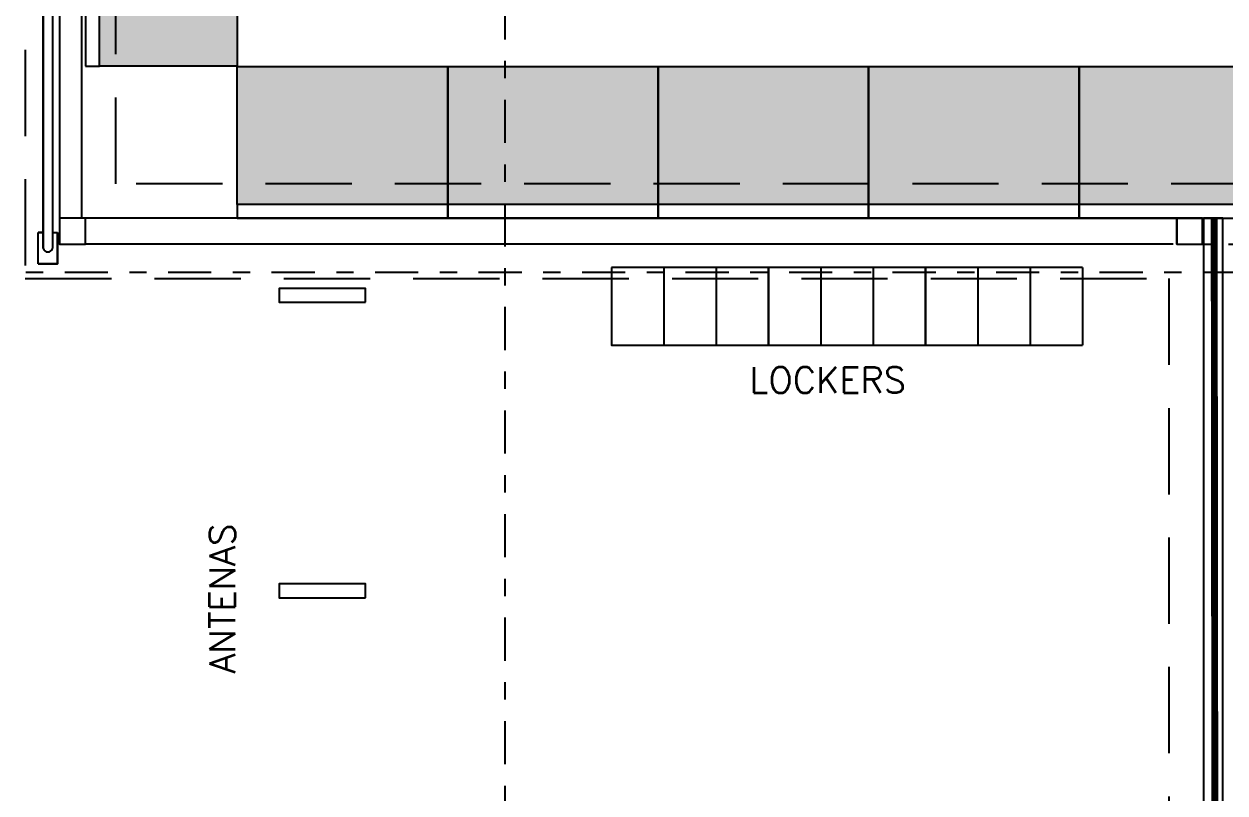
# Model space of a CAD drawing. Header units: millimetres. Extents: x 340 to 1003762, y 22 to 362022.
# Drawn here: x 433.36 to 440.33, y 39.33 to 43.78 of the extents above; entities that cross this region are included whole.
import ezdxf
from ezdxf.xclip import XClip

# ---------------------------------------------------------------- set-up
doc = ezdxf.new("R2010")
doc.units = ezdxf.units.MM
doc.header["$XCLIPFRAME"] = 0
for name, pattern in [('LSBB_P_002 - PLANTA 1° NIVEL SALA DE VENTAS$0$000_ALTILLO PROPUESTA$0$HIDDEN', [0.375, 0.25, -0.125]), ('LSBB_P_002 - PLANTA 1° NIVEL SALA DE VENTAS$0$CONTINUOS', [0]), ('LSBB_P_002 - PLANTA 1° NIVEL SALA DE VENTAS$0$DASHDOT2', [0.5, 0.25, -0.125, 0, -0.125]), ('LSBB_P_002 - PLANTA 1° NIVEL SALA DE VENTAS$0$DASHED', [0.75, 0.5, -0.25]), ('LSBB_P_002 - PLANTA 1° NIVEL SALA DE VENTAS$0$HIDDEN', [0.375, 0.25, -0.125])]:
    doc.linetypes.add(name, pattern=pattern)
for name, color, linetype in [('LSBB_P_002 - PLANTA 1° NIVEL SALA DE VENTAS$0$A-DEMOLICIONES', 30, 'LSBB_P_002 - PLANTA 1° NIVEL SALA DE VENTAS$0$DASHED'), ('LSBB_P_002 - PLANTA 1° NIVEL SALA DE VENTAS$0$A-GONDOLAS', 1, 'Continuous'), ('LSBB_P_002 - PLANTA 1° NIVEL SALA DE VENTAS$0$A-LAYOUT', 7, 'Continuous'), ('LSBB_P_002 - PLANTA 1° NIVEL SALA DE VENTAS$0$A-SE CONSTRUYE RELLENO', 10, 'LSBB_P_002 - PLANTA 1° NIVEL SALA DE VENTAS$0$CONTINUOS'), ('LSBB_P_002 - PLANTA 1° NIVEL SALA DE VENTAS$0$CENEFA', 6, 'LSBB_P_002 - PLANTA 1° NIVEL SALA DE VENTAS$0$HIDDEN'), ('LSBB_P_002 - PLANTA 1° NIVEL SALA DE VENTAS$0$E-CHECKOUT', 2, 'Continuous'), ('LSBB_P_002 - PLANTA 1° NIVEL SALA DE VENTAS$0$EJES', 8, 'LSBB_P_002 - PLANTA 1° NIVEL SALA DE VENTAS$0$DASHDOT2'), ('LSBB_P_002 - PLANTA 1° NIVEL SALA DE VENTAS$0$LAYOUT$0$A-SALA-HATCH-ABARROTES', 50, 'Continuous'), ('LSBB_P_002 - PLANTA 1° NIVEL SALA DE VENTAS$0$LETREROS', 2, 'Continuous'), ('LSBB_P_002 - PLANTA 1° NIVEL SALA DE VENTAS$0$REVIVE', 7, 'Continuous'), ('LSBB_P_002 - PLANTA 1° NIVEL SALA DE VENTAS$0$TABIQUE', 3, 'Continuous'), ('XREF', 7, 'Continuous')]:
    doc.layers.add(name, color=color, linetype=linetype)
doc.styles.add('LSBB_P_002 - PLANTA 1° NIVEL SALA DE VENTAS$0$ROMANS', font='romans')

# ---------------------------------------------------------------- blocks, each defined once
blk = doc.blocks.new('LSBB_P_002 - PLANTA 1° NIVEL SALA DE VENTAS$0$LAYOUT$0$1208_Sala de Ventas$0$G. 122 X 80')
blk.add_hatch(color=256).paths.add_polyline_path([(6126.905, -1125.4532), (6126.905, -1126.2532), (6128.125, -1126.2532), (6128.125, -1125.4532)])
at = {"layer": 'LSBB_P_002 - PLANTA 1° NIVEL SALA DE VENTAS$0$A-GONDOLAS', "ltscale": 3}
for points in [[(6126.905, -1125.4532), (6126.905, -1125.4532), (6126.905, -1126.2532), (6128.125, -1126.2532), (6128.125, -1125.4532), (6126.905, -1125.4532)], [(6126.905, -1126.3332), (6126.905, -1126.3332), (6126.905, -1126.2532), (6128.125, -1126.2532), (6128.125, -1126.3332), (6126.905, -1126.3332)]]:
    blk.add_lwpolyline(points, dxfattribs=at)
blk = doc.blocks.new('LSBB_P_002 - PLANTA 1° NIVEL SALA DE VENTAS$0$SVLY')
at = {"layer": 'LSBB_P_002 - PLANTA 1° NIVEL SALA DE VENTAS$0$LAYOUT$0$A-SALA-HATCH-ABARROTES', "xscale": -1, "rotation": 270}
blk.add_blockref('LSBB_P_002 - PLANTA 1° NIVEL SALA DE VENTAS$0$LAYOUT$0$1208_Sala de Ventas$0$G. 122 X 80', (2175.3418, -5868.5454), dxfattribs=at)
at = {"layer": 'LSBB_P_002 - PLANTA 1° NIVEL SALA DE VENTAS$0$LAYOUT$0$A-SALA-HATCH-ABARROTES', "xscale": -1}
for p in [(7178.0136, 1383.8127), (7179.2336, 1383.8127), (7180.4536, 1383.8127), (7181.6736, 1383.8127), (7182.8936, 1383.8127)]:
    blk.add_blockref('LSBB_P_002 - PLANTA 1° NIVEL SALA DE VENTAS$0$LAYOUT$0$1208_Sala de Ventas$0$G. 122 X 80', p, dxfattribs=at)
blk = doc.blocks.new('LSBB_P_002 - PLANTA 1° NIVEL SALA DE VENTAS$0$DEMOL')
at = {"layer": 'LSBB_P_002 - PLANTA 1° NIVEL SALA DE VENTAS$0$A-DEMOLICIONES', "linetype": 'LSBB_P_002 - PLANTA 1° NIVEL SALA DE VENTAS$0$000_ALTILLO PROPUESTA$0$HIDDEN', "ltscale": 0.8}
for p, q in [((1055.4682, 257.4795), (1067.3394, 257.4795)), ((1055.3348, 257.3295), (1067.4894, 257.3295))]:
    blk.add_line(p, q, dxfattribs=at)
blk = doc.blocks.new('LSBB_P_002 - PLANTA 1° NIVEL SALA DE VENTAS', base_point=(223.5696, 14.2202))
at = {"layer": 'LSBB_P_002 - PLANTA 1° NIVEL SALA DE VENTAS$0$A-GONDOLAS'}
for p, q in [((852.362, 257.1948), (852.362, 256.7448)), ((852.6653, 257.1948), (852.6653, 256.7448)), ((853.272, 257.1948), (853.272, 256.7448)), ((853.5753, 257.1948), (853.5753, 256.7448)), ((854.182, 257.1948), (854.182, 256.7448)), ((854.4853, 257.1948), (854.4853, 256.7448)), ((854.7887, 257.1948), (854.7887, 256.7448))]:
    blk.add_line(p, q, dxfattribs=at)
for points in [[(852.0587, 257.1948), (852.0587, 256.7448), (852.9687, 256.7448), (852.9687, 257.1948)], [(852.9687, 257.1948), (852.9687, 256.7448), (853.8787, 256.7448), (853.8787, 257.1948)]]:
    blk.add_lwpolyline(points, close=True, dxfattribs=at)
blk.add_lwpolyline([(854.7887, 257.1948), (853.8787, 257.1948), (853.8787, 256.7448), (854.7887, 256.7448)], dxfattribs=at)
at = {"layer": 'LSBB_P_002 - PLANTA 1° NIVEL SALA DE VENTAS$0$A-LAYOUT', "color": 4}
for points in [[(850.632, 256.993), (850.632, 257.073), (850.132, 257.073), (850.132, 256.993)], [(850.632, 255.281), (850.632, 255.361), (850.132, 255.361), (850.132, 255.281)]]:
    blk.add_lwpolyline(points, close=True, dxfattribs=at)
at = {"layer": 'LSBB_P_002 - PLANTA 1° NIVEL SALA DE VENTAS$0$A-SE CONSTRUYE RELLENO', "const_width": 0.04}
blk.add_lwpolyline([(855.5563, 253.3226), (855.5519, 257.4795)], dxfattribs=at)
at = {"layer": 'LSBB_P_002 - PLANTA 1° NIVEL SALA DE VENTAS$0$CENEFA', "color": 7, "ltscale": 2}
blk.add_lwpolyline([(795.6145, 253.3956), (795.6145, 257.7156), (795.8395, 257.7156), (795.8395, 258.1556), (798.4273, 258.1556), (798.4273, 257.9171), (798.5795, 257.9171), (798.5795, 263.4156), (795.6945, 263.4156), (795.6945, 296.9256), (872.8295, 296.9256), (872.8295, 249.1906), (859.1489, 249.1906), (859.1489, 250.068), (855.8019, 250.068), (855.8019, 257.6795), (849.1846, 257.6795), (849.1846, 262.9554), (848.6586, 262.9554), (848.6586, 257.1295), (855.289, 257.1295), (855.289, 253.3956)], close=True, dxfattribs=at)
at = {"layer": 'LSBB_P_002 - PLANTA 1° NIVEL SALA DE VENTAS$0$E-CHECKOUT'}
for points in [[(848.7622, 257.3061), (848.7622, 262.5245), (848.7622, 257.3061)], [(848.8179, 262.5245), (848.8179, 257.3061)], [(848.8179, 262.5245), (848.8179, 257.3061)], [(848.7344, 257.2156), (848.8457, 257.2156), (848.8457, 257.3965)], [(848.7344, 257.2156), (848.7344, 257.3965)], [(848.7344, 257.3965), (848.7622, 257.3965), (848.7344, 257.3965)], [(848.7344, 257.2156), (848.7344, 257.3965)], [(848.8457, 257.3965), (848.8457, 257.2156), (848.7344, 257.2156)], [(848.8179, 257.3965), (848.8457, 257.3965)], [(848.8179, 257.3965), (848.8457, 257.3965)]]:
    blk.add_lwpolyline(points, dxfattribs=at)
at = {"layer": 'LSBB_P_002 - PLANTA 1° NIVEL SALA DE VENTAS$0$E-CHECKOUT', "color": 4}
blk.add_arc((848.7901, 257.3124), 0.0285, 192.87326, 347.12674, dxfattribs=at)
at = {"layer": 'LSBB_P_002 - PLANTA 1° NIVEL SALA DE VENTAS$0$EJES'}
for p, q in [((851.4395, 330.1656), (851.4395, 242.5191)), ((879.7376, 257.1656), (769.0572, 257.1656))]:
    blk.add_line(p, q, dxfattribs=at)
at = {"layer": 'LSBB_P_002 - PLANTA 1° NIVEL SALA DE VENTAS$0$REVIVE', "color": 3, "ltscale": 0.5}
for p, q in [((848.8586, 262.4249), (848.8586, 257.4795)), ((848.9846, 262.4649), (848.9846, 257.4795)), ((855.3348, 257.4795), (849.0086, 257.4795)), ((855.3148, 257.3295), (849.0086, 257.3295))]:
    blk.add_line(p, q, dxfattribs=at)
at = {"layer": 'LSBB_P_002 - PLANTA 1° NIVEL SALA DE VENTAS$0$REVIVE', "ltscale": 0.5}
blk.add_line((855.3348, 257.3295), (855.3348, 257.4795), dxfattribs=at)
at = {"layer": 'LSBB_P_002 - PLANTA 1° NIVEL SALA DE VENTAS$0$REVIVE', "color": 5, "ltscale": 0.5}
for points in [[(848.8586, 257.4795), (848.8586, 257.3295), (849.0086, 257.3295), (849.0086, 257.4795), (848.8586, 257.4795)], [(855.3348, 257.4795), (855.3348, 257.3295), (855.4848, 257.3295), (855.4848, 257.4795), (855.3348, 257.4795)]]:
    blk.add_lwpolyline(points, dxfattribs=at)
at = {"layer": 'LSBB_P_002 - PLANTA 1° NIVEL SALA DE VENTAS$0$TABIQUE'}
blk.add_lwpolyline([(855.6019, 253.3056), (855.6019, 257.4795), (855.489, 257.4795), (855.489, 253.3226)], dxfattribs=at)
at = {"layer": 'LSBB_P_002 - PLANTA 1° NIVEL SALA DE VENTAS$0$A-DEMOLICIONES'}
blk.add_blockref('LSBB_P_002 - PLANTA 1° NIVEL SALA DE VENTAS$0$DEMOL', (-200, 0), dxfattribs=at)
at = {"layer": 'LSBB_P_002 - PLANTA 1° NIVEL SALA DE VENTAS$0$A-LAYOUT', "color": 1}
blk.add_blockref('LSBB_P_002 - PLANTA 1° NIVEL SALA DE VENTAS$0$SVLY', (-200, 0), dxfattribs=at)
at = {"layer": 'LSBB_P_002 - PLANTA 1° NIVEL SALA DE VENTAS$0$LETREROS', "style": 'LSBB_P_002 - PLANTA 1° NIVEL SALA DE VENTAS$0$ROMANS'}
blk.add_text('LOCKERS', height=0.15, dxfattribs=at).set_placement((852.8579, 256.4673))
blk.add_text('ANTENAS', height=0.15, rotation=90, dxfattribs=at).set_placement((849.8764, 254.8422))

msp = doc.modelspace()

# ---------------------------------------------------------------- block references
at = {"layer": 'XREF'}
ref = msp.add_blockref('LSBB_P_002 - PLANTA 1° NIVEL SALA DE VENTAS', (-191.719, -200.5998), dxfattribs=at)
XClip(ref).set_block_clipping_path([(755.454857474, 236.6800249606), (887.3150098981, 333.6713636781)])

doc.saveas('drawing.dxf')
